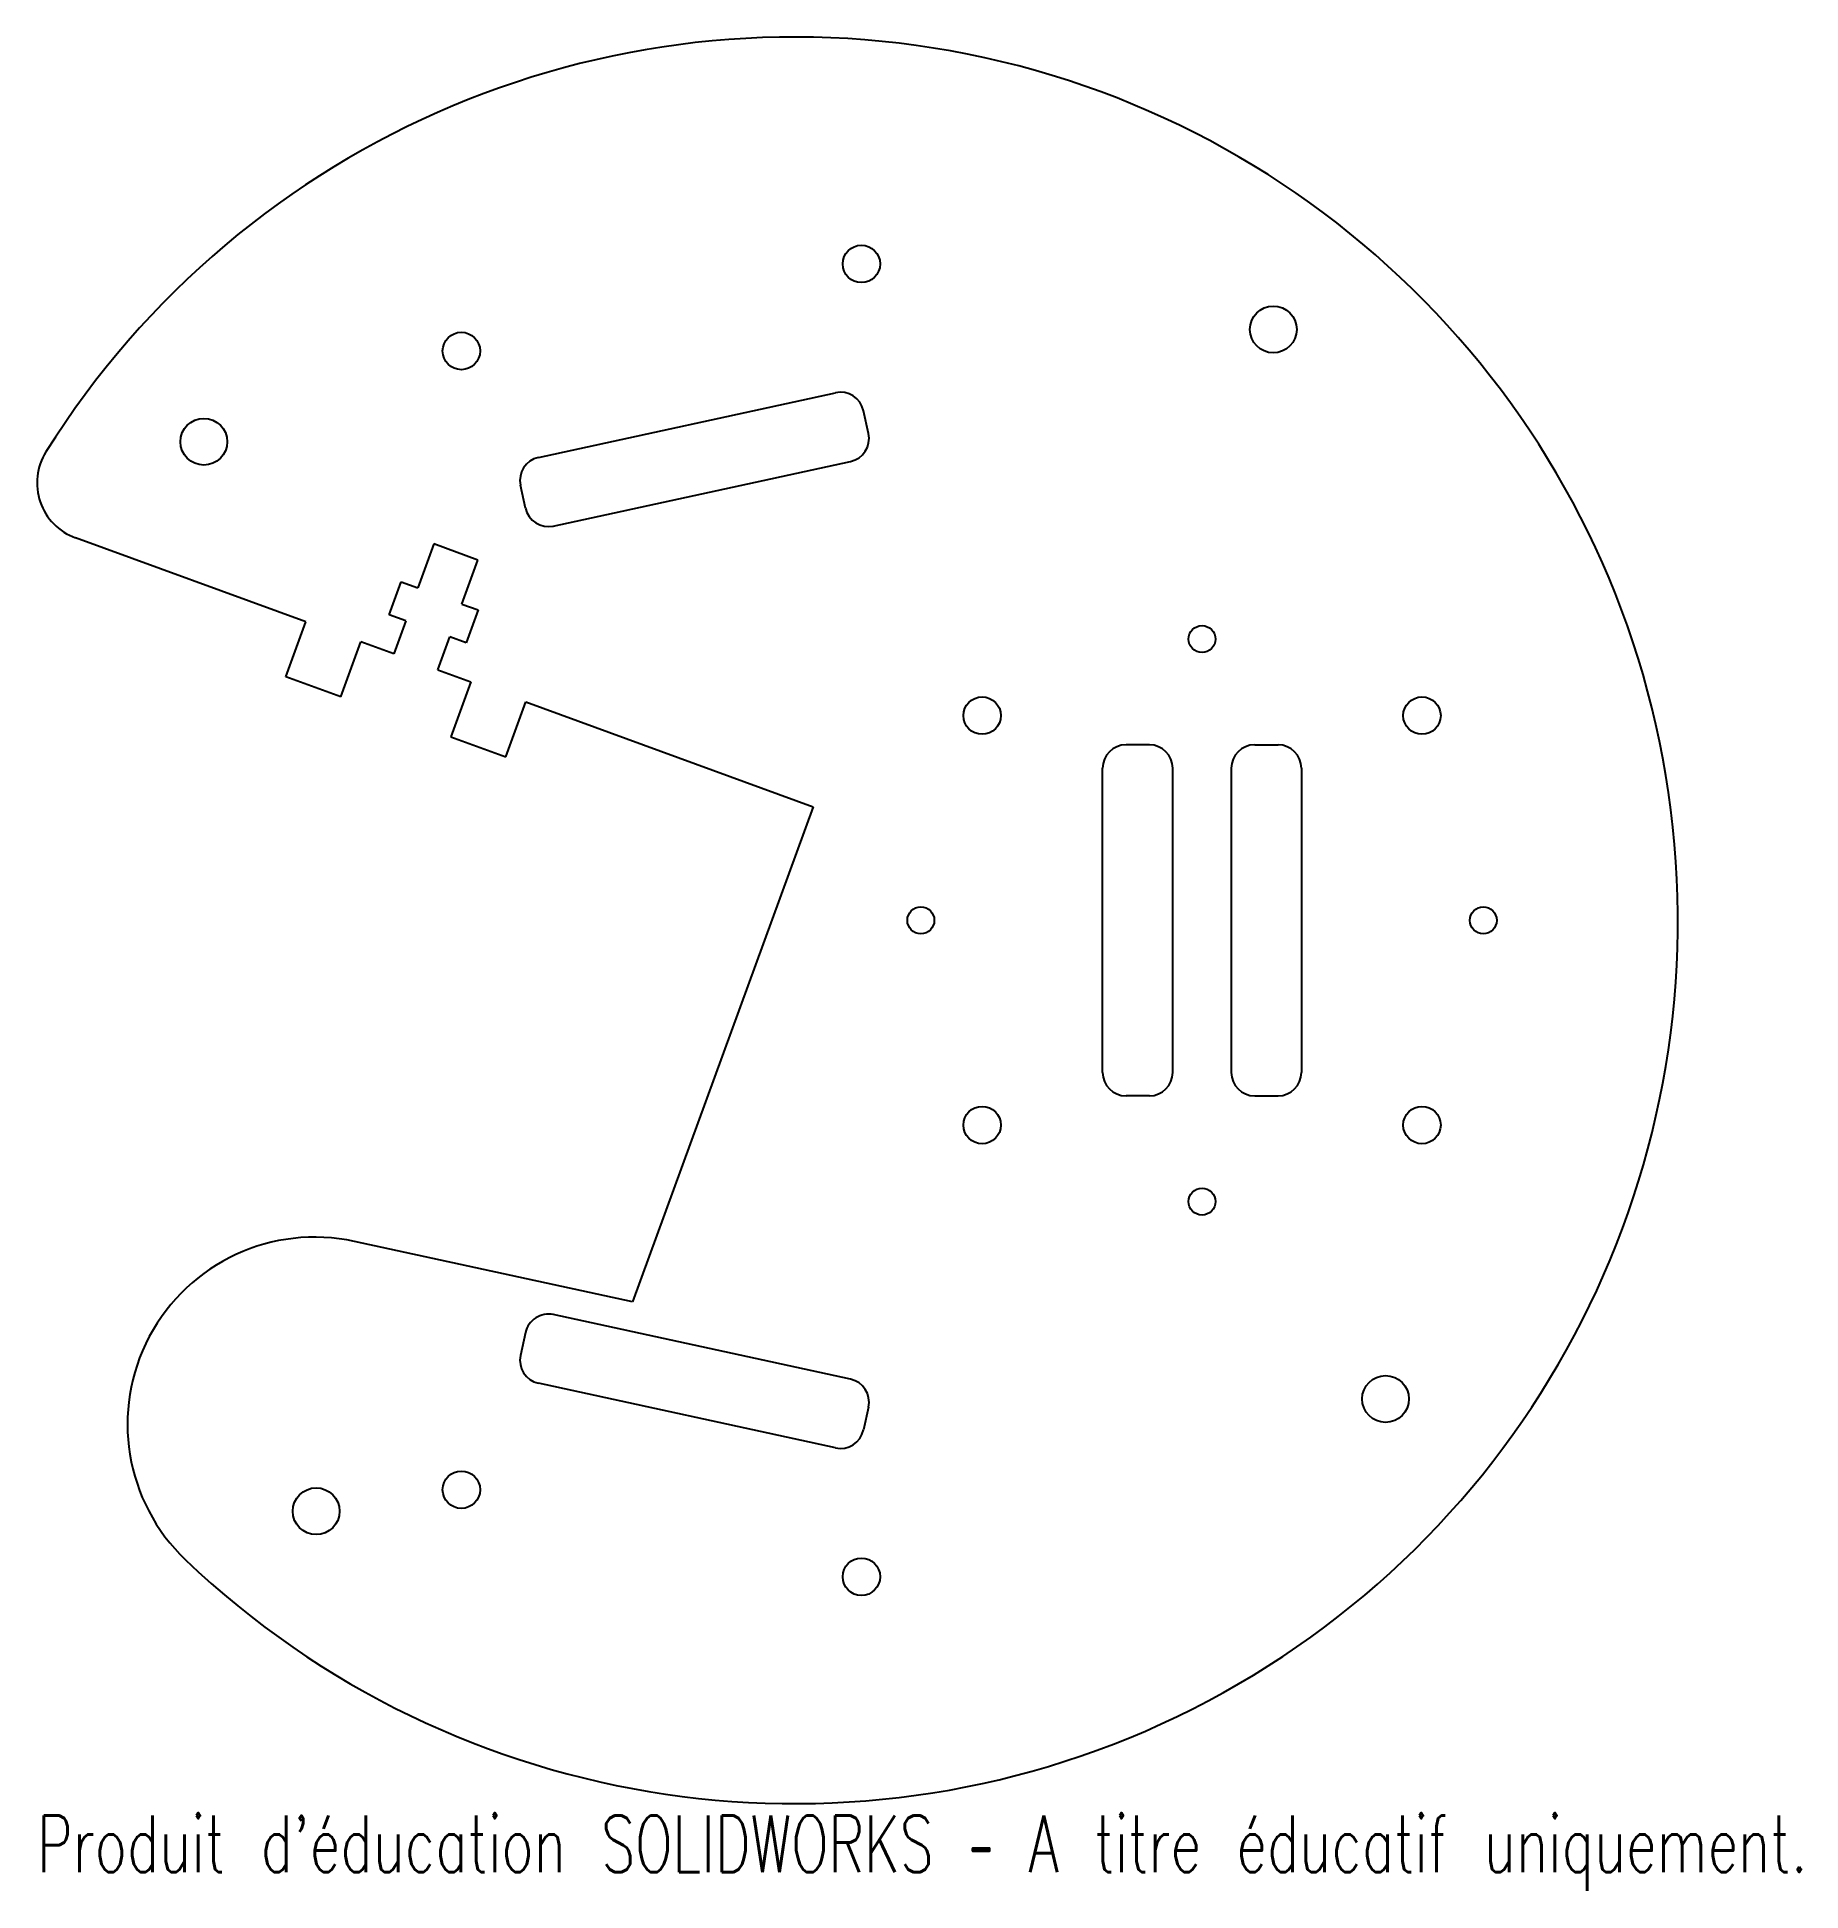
# Model space of a CAD drawing. Header units: millimetres. Extents: x -65 to 86, y -83 to 76.
import ezdxf

# ---------------------------------------------------------------- set-up
doc = ezdxf.new("R2010")
doc.units = ezdxf.units.MM
doc.styles.add('SLDTEXTSTYLE0', font='TXT', dxfattribs={"width": 0.7, "bigfont": 'bigfont'})

msp = doc.modelspace()

# ---------------------------------------------------------------- linework, layer by layer
at = {"color": 7, "linetype": 'Continuous', "lineweight": 25}
for p, q in [((-21.91, 39.57), (3.49, 45.09)), ((6.3, 41.61), (5.87, 43.56)), ((-20.64, 33.7), (4.77, 39.23)), ((-23.02, 35.23), (-23.44, 37.19)), ((-41.79, 25.51), (-61.48, 32.69)), ((-30.85, 32.17), (-32.22, 28.41)), ((-27.09, 30.8), (-30.85, 32.17)), ((-28.46, 27.04), (-27.09, 30.8)), ((-34.66, 26.11), (-33.63, 28.93)), ((-33.63, 28.93), (-32.22, 28.41)), ((-28.46, 27.04), (-27.05, 26.53)), ((-43.5, 20.82), (-41.79, 25.51)), ((-33.25, 25.59), (-34.66, 26.11)), ((-33.25, 25.59), (-34.27, 22.78)), ((-27.05, 26.53), (-28.08, 23.71)), ((-38.8, 19.11), (-37.09, 23.8)), ((-34.27, 22.78), (-37.09, 23.8)), ((-30.51, 21.41), (-29.49, 24.22)), ((-28.08, 23.71), (-29.49, 24.22)), ((-38.8, 19.11), (-43.5, 20.82)), ((-30.51, 21.41), (-27.7, 20.38)), ((-27.7, 20.38), (-29.41, 15.68)), ((-24.71, 13.97), (-23, 18.67)), ((-23, 18.67), (1.57, 9.71)), ((-29.41, 15.68), (-24.71, 13.97)), ((30.32, 15), (28.32, 15)), ((39.32, 15), (41.32, 15)), ((26.32, -13), (26.32, 13)), ((32.32, -13), (32.32, 13)), ((37.32, 13), (37.32, -13)), ((43.32, 13), (43.32, -13)), ((1.57, 9.71), (-13.86, -32.62)), ((30.32, -15), (28.32, -15)), ((39.32, -15), (41.32, -15)), ((-13.86, -32.62), (-37.64, -27.45)), ((4.77, -39.23), (-20.64, -33.7)), ((-23.02, -35.23), (-23.44, -37.19)), ((3.49, -45.09), (-21.91, -39.57)), ((6.3, -41.61), (5.87, -43.56))]:
    msp.add_line(p, q, dxfattribs=at)
for centre, radius in [((5.7, 56.11), 1.6), ((40.91, 50.51), 2), ((-28.5, 48.67), 1.6), ((-50.51, 40.91), 2), ((34.82, 24.04), 1.15), ((16.02, 17.5), 1.6), ((53.62, 17.5), 1.6), ((10.78, 0), 1.15), ((58.86, 0), 1.15), ((16.02, -17.5), 1.6), ((53.62, -17.5), 1.6), ((34.82, -24.04), 1.15), ((50.51, -40.91), 2), ((-28.5, -48.67), 1.6), ((-40.91, -50.51), 2), ((5.7, -56.11), 1.6)]:
    msp.add_circle(centre, radius, dxfattribs=at)
for centre, radius, start, end in [((0, 0), 75.5, 226.3882, 147.9715), ((3.92, 43.14), 2, 12.2727, 102.2727), ((4.35, 41.18), 2, 282.2727, 12.2727), ((-59.77, 37.39), 5, 147.9715, 249.9759), ((-21.49, 37.61), 2, 102.2727, 192.2727), ((-21.06, 35.66), 2, 192.2727, 282.2727), ((28.32, 13), 2, 90, 180), ((30.32, 13), 2, 0, 90), ((39.32, 13), 2, 90, 180), ((41.32, 13), 2, 0, 90), ((28.32, -13), 2, 180, 270), ((30.32, -13), 2, 270, 0), ((39.32, -13), 2, 180, 270), ((41.32, -13), 2, 270, 0), ((-41.04, -43.08), 16, 77.7273, 226.3882), ((-21.06, -35.66), 2, 77.7273, 167.7273), ((-21.49, -37.61), 2, 167.7273, 257.7273), ((4.35, -41.18), 2, 347.7273, 77.7273), ((3.92, -43.14), 2, 257.7273, 347.7273)]:
    msp.add_arc(centre, radius, start, end, dxfattribs=at)

# ---------------------------------------------------------------- texts
at = {"color": 7, "linetype": 'Continuous', "insert": (-64.77, -76.52), "char_height": 4.8336, "attachment_point": 1, "style": 'SLDTEXTSTYLE0'}
msp.add_mtext("Produit d'éducation SOLIDWORKS – A titre éducatif uniquement.", dxfattribs=at)

doc.saveas('drawing.dxf')
